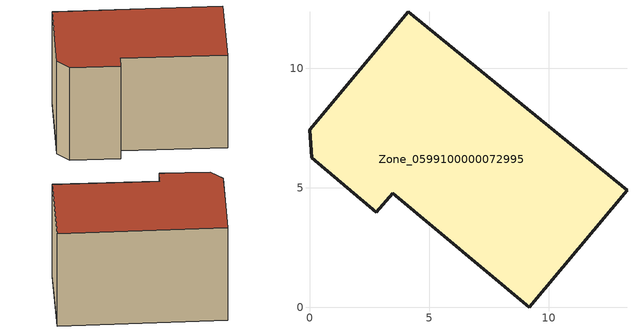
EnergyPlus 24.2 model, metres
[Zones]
Zone_0599100000072995
 floor ground (C_G): 0.09,6.26 0,7.44 4.13,12.38 13.28,4.91 9.19,0 3.48,4.77 2.79,3.98 z0
 wall outside (C_F): 0,7.44 0.09,6.26 2.79,3.98 3.48,4.77 9.19,0 13.28,4.91 4.13,12.38 0,7.44 z0:7.52
 roof outside (C_R): 13.28,4.91 4.13,12.38 0,7.44 0.09,6.26 2.79,3.98 3.48,4.77 9.19,0 z7.52
[BUILDING]
Pand.0599100000072995: North Axis=0; Terrain=City; Loads Convergence Tolerance Value=0.04; Temperature Convergence Tolerance Value=0.4; Solar Distribution=FullExterior; Maximum Number of Warmup Days=25; Minimum Number of Warmup Days=1
[Site:Location]
Rotterdam.The.Hague.AP_ZH_NLD Design_Conditions: Latitude=51.96; Longitude=4.45; Time Zone=1; Elevation=-4.5
[SITE:GROUNDTEMPERATURE:BUILDINGSURFACE]
18, 18, 18, 18, 18, 18, 18, 18, 18, 18, 18, 18
[MATERIAL] Thermal Absorptance=0.9; Solar Absorptance=0.7; Visible Absorptance=0.7
Name | Roughness | Thickness | Conductivity | Density | Specific Heat
G.TC.1946-1964 | MediumSmooth | 0.15 | 1 | 540 | 1210
F.TC.1946-1964 | Rough | 0.3 | 0.857143 | 1920 | 840
R.TC.1946-1964 | MediumRough | 0.2 | 0.235294 | 1500 | 1000
[CONSTRUCTION]
C_G: G.TC.1946-1964
C_F: F.TC.1946-1964
C_R: R.TC.1946-1964
[ZONE]
Zone_0599100000072995: Type=1; Multiplier=1; Ceiling Height=Autocalculate; Volume=Autocalculate; Floor Area=autocalculate; Part of Total Floor Area=Yes
[ZONEINFILTRATION:DESIGNFLOWRATE]
Infil_Zone_0599100000072995: Zone or ZoneList or Space or SpaceList=Zone_0599100000072995; Schedule=AlwaysOn; Design Flow Rate Calculation Method=Flow/Area; Flow Rate per Floor Area=0.003; Constant Term Coefficient=1; Temperature Term Coefficient=0; Velocity Term Coefficient=0; Velocity Squared Term Coefficient=0
[HVACTEMPLATE:ZONE:IDEALLOADSAIRSYSTEM]
Zone_0599100000072995: Maximum Heating Supply Air Temperature=50; Minimum Cooling Supply Air Temperature=13; Maximum Heating Supply Air Humidity Ratio=0.0156; Minimum Cooling Supply Air Humidity Ratio=0.0077; Heating Limit=NoLimit; Cooling Limit=NoLimit; Dehumidification Control Type=ConstantSensibleHeatRatio; Cooling Sensible Heat Ratio=0.7; Dehumidification Setpoint=60; Humidification Control Type=None; Humidification Setpoint=30; Outdoor Air Method=None; Outdoor Air Flow Rate per Person=0.00944; Outdoor Air Flow Rate per Zone Floor Area=0; Outdoor Air Flow Rate per Zone=0; Demand Controlled Ventilation Type=None; Outdoor Air Economizer Type=NoEconomizer; Heat Recovery Type=None; Sensible Heat Recovery Effectiveness=0.7; Latent Heat Recovery Effectiveness=0.65
[ZONECONTROL:THERMOSTAT]
ThermostatControl_Zone_0599100000072995: Zone or ZoneList=Zone_0599100000072995; Control Type Schedule=DualSetpointControlType; Control 1=Thermostat_Zone_0599100000072995; Temperature Difference Between Cutout And Setpoint=0
[THERMOSTATSETPOINT:DUALSETPOINT]
Thermostat_Zone_0599100000072995: Heating Setpoint Temperature Schedule=HeatingSetpoint_Zone_0599100000072995; Cooling Setpoint Temperature Schedule=CoolingSetpoint_Zone_0599100000072995
[SCHEDULE:COMPACT]
HeatingSetpoint_Zone_0599100000072995: Through: 12/31, For: AllDays, Until: 24:00, 21
CoolingSetpoint_Zone_0599100000072995: Through: 12/31, For: AllDays, Until: 24:00, 24
DualSetpointControlType: Through: 12/31, For: AllDays, Until: 24:00, 4
AlwaysOn: Through: 12/31, For: AllDays, Until: 24:00, 1
